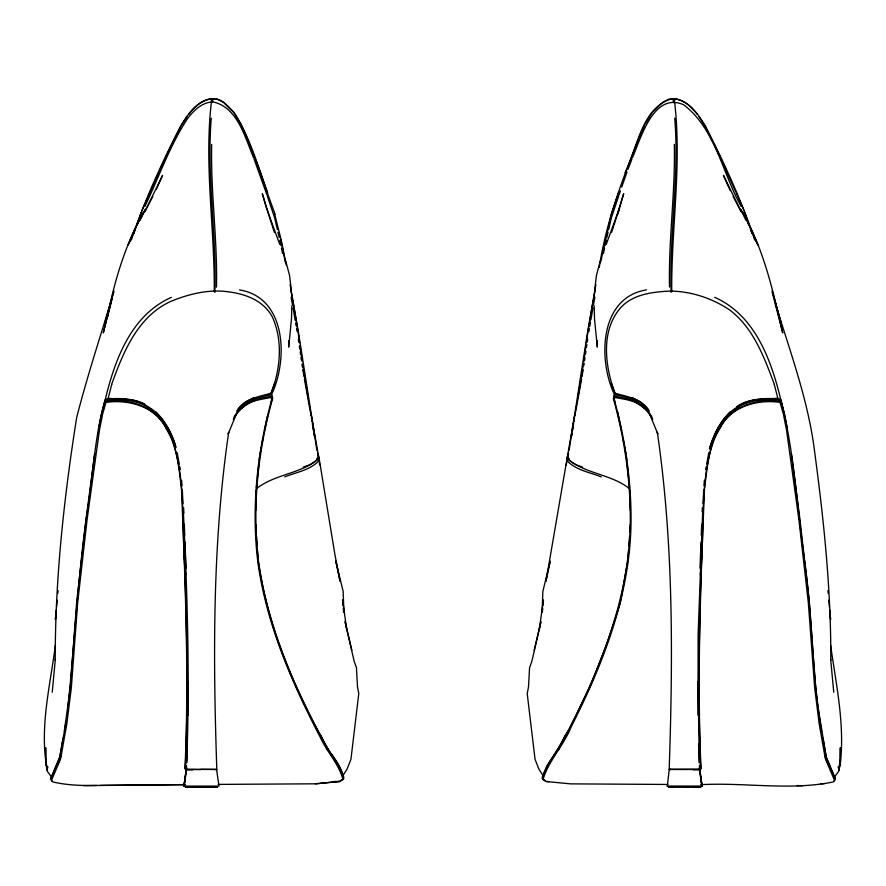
<?xml version="1.0" encoding="UTF-8"?>
<svg xmlns="http://www.w3.org/2000/svg" width="886" height="886" viewBox="0 0 886 886"><rect width="100%" height="100%" fill="white"/><g stroke="black" fill="none" stroke-linecap="round" stroke-linejoin="round"><path stroke-width="1.33" d="M216.483 287.153C217.568 239.486 210.536 192.052 211.676 144.418M699.309 762.912L698.024 681.511M698.035 715.179L698.124 634.177L702.842 507.7M698.611 681.5L698.644 672.042M55.231 660.314C55.098 579.012 63.969 497.843 76.661 417.605C87.492 375.265 101.203 333.812 113.851 292.003M597.363 340.689L597.297 347.113L594.517 318.783L594.174 305.903M255.611 510.735L256.176 490.246M291.826 305.936L291.483 318.816L288.703 347.135L288.637 340.711M700.383 575.069L700.461 572.312M214.257 291.538C214.744 228.466 204.09 165.427 211.344 102.411L212.54 101.857C237.581 106.763 244.957 137.563 253.573 157.774M542.088 612.093L542.852 591.405L550.228 561.159L545.986 581.249L567.848 454.086M211.256 118.203C206.527 176.336 216.693 234.303 214.888 292.424M699.995 568.147L701.003 542.055M701.269 535.188L701.701 524.202M702.177 511.842L702.343 507.722M186.503 767.032L186.381 769.746L184.975 768.616C189.194 675.365 185.185 581.969 181.497 488.762C178.85 468.406 177.444 446.677 166.258 428.846C155.371 406.021 128.581 398.268 105.091 401.336L101.668 413.23L98.501 429.311M186.381 769.746L185.229 768.683C188.253 701.911 186.835 635.007 184.842 568.225C181.608 524.9 186.215 479.703 171.784 437.905C166.07 426.52 159.402 414.903 148.483 407.748C135.846 399.42 119.555 398.988 105.013 399.974C94.071 438.725 92.775 479.392 86.141 518.975C77.791 581.26 74.18 643.989 68.111 706.485M185.794 769.58L185.839 768.583M186.691 762.957C189.958 677.912 187.345 592.723 183.158 507.744M186.071 772.492L186.425 769.768L183.878 786.092L186.525 769.524L186.481 765.282M186.603 762.613L187.455 743.919M703.03 503.58L703.661 489.858M670.569 769.258L669.196 769.258C672.972 657.058 673.626 543.561 657.323 432.29L657.833 434.018L649.792 414.426M628.03 558.036L628.584 549.951M628.872 545.909L629.525 536.473M629.802 532.431L630.367 524.346M703.938 485.75L704.359 480.278M542.354 612.171L542.719 608.084M542.952 605.371L543.439 599.933L539.386 628.783L531.855 661.288L529.562 667.723L528.51 686.927L527.214 693.616L535.066 759.424L538.932 769.181L543.384 776.136L543.727 775.073M56.128 611.595L55.397 619.447L56.294 609.812M56.549 607.054L57.191 600.165M57.834 593.277L58.088 590.53M52.252 692.232L55.364 658.874M256.453 487.533L256.995 482.117M257.416 478.052L257.826 473.988M258.236 469.923L258.79 464.508M259.199 460.443L259.62 456.379M316.911 450.332L298.449 332.272L290.099 284.661M144.828 206.527C158.993 177.255 169.525 146.013 187.455 118.713C193.58 110.528 201.798 102.554 212.54 101.857L212.817 99.287L214.013 98.767C222.796 98.9 228.322 106.94 234.07 112.444C249.863 137.02 257.726 165.715 267.749 192.926M594.639 290.542L596.411 275.546L600.265 260.982M838.809 771.064L840.316 759.944L840.327 747.706L840.183 765.249L838.665 770.554M186.06 769.768L184.044 786.092L218.997 786.103L216.605 769.779M94.669 453.765L86.197 518.199L76.717 601.627L70.382 686.894L64.357 731.183M186.182 787.322L184.277 786.092L185.528 776.568M667.368 786.059L669.196 769.735L670.071 769.735M582.767 368.388L583.342 364.345M583.719 361.654L586.023 345.474M586.399 342.782L587.939 331.995M582.811 372.386L583.198 369.75M583.785 365.785L584.173 363.138M584.561 360.502L584.948 357.855M585.535 353.891L585.923 351.255M586.51 347.29L586.897 344.654M587.285 342.007L587.673 339.36M55.408 645.063C50.103 686.528 39.039 728.768 47.346 770.51M567.162 460.654L567.561 457.973M567.959 455.282L568.369 452.602M566.276 465.028L566.686 462.359M567.095 459.701L568.125 453.034M571.404 436.433L571.847 433.73M572.278 431.017L572.721 428.315M573.164 425.612L573.607 422.91M574.05 420.208L574.493 417.494M574.925 414.792L575.368 412.09M588.16 330.677L593.232 300.21M571.514 436.311L571.968 433.586M572.434 430.873L573.585 424.073M574.039 421.348L574.505 418.635M574.959 415.911L575.424 413.197M588.935 331.475L589.378 328.85M589.821 326.236L590.497 322.305M590.94 319.68L592.955 307.885M593.398 305.271L594.883 297.286M575.811 409.387L576.265 406.74M576.72 404.094L577.163 401.458M577.617 398.811L582.578 369.739M838.51 770.554L840.316 759.944L840.183 765.249C845.078 724.814 836.151 684.922 830.592 645.097M568.192 451.96L575.147 412.477M627.842 560.738L620.289 603.111L607.464 642.073L590.696 685.111L571.071 725.457L556.12 752.114L547.072 765.482L542.31 776.989M63.017 738.071L59.772 756.81L50.845 778.141M575.645 411.835L581.581 379.186M582.069 376.472L582.567 373.748M708.866 452.513L706.696 464.098M260.119 453.665L261.392 446.898M261.902 444.185L263.164 437.407M65.918 722.411L59.716 757.895L50.956 778.506L50.701 779.602L51.864 780.854M705.666 469.436L706.175 466.767M595.89 284.65L587.54 332.272L569.089 450.354M593.454 298.892L594.993 290.973M603.466 253.418L604.518 248.158M605.049 245.533L606.19 240.228M599.246 267.506C605.924 223.028 621.828 180.954 638.385 139.401M600.708 261.99L611.329 214.146L618.716 192.705M318.152 454.053L318.927 457.198L318.019 461.661C309.17 470.344 295.902 472.393 284.727 476.889M544.059 773.866L544.447 772.016M264.427 430.64L267.583 415.767M317.033 458.261L316.568 460.388C298.97 473.955 274.317 474.542 256.63 488.563M102.876 409.908C112.334 366.981 127.817 316.667 171.33 297.386M539.386 628.783L540.77 622.581M540.992 621.485L534.147 650.346M318.495 454.861L317.509 459.169L314.408 462.016L309.823 464.862L303.389 467.066M606.81 237.559L608.04 232.21M608.66 229.529L611.44 217.502L618.716 195.939M543.384 776.136L543.65 775.028M111.714 384.524L108.17 398.235C120.33 399.885 133.62 397.792 144.651 404.138M102.931 409.985L104.26 405.157M270.806 403.119L271.814 399.442M113.818 290.863L105.29 321.684L110.517 303.732L103.274 332.937L112.267 297.674L107.095 318.373C113.153 287.241 121.759 256.63 135.381 227.912M613.511 396.972L614.098 394.901C629.569 396.064 644.443 403.141 651.941 417.173M131.327 240.017L132.535 236.197M709.487 448.781C713.164 434.96 720.196 421.869 730.33 411.713M614.042 225.055L623.689 193.646L617.653 214.235L619.535 208.022L606.223 244.414M59.55 760.055L60.791 756.234M710.993 446.854L712.167 443.332M619.148 194.676L620.433 190.889M621.717 187.101L627.044 171.873M611.495 232.564L613.621 226.307M132.944 234.923C145.935 197.545 162.526 161.385 180.545 126.189C187.754 114.471 196.67 100.738 211.521 98.7L212.817 99.287L211.466 98.833C201.731 100.063 194.477 106.962 188.718 114.372M133.908 233.472L141.173 212.596M709.564 448.77C714.67 432.39 722.478 415.39 738.093 406.63C750.021 398.135 766.113 397.825 780.079 399.099M137.241 225.044L142.059 212.607M271.825 394.06C288.016 359.506 286.555 297.486 239.541 289.921M271.027 393.085L274.682 383.106M111.592 384.579C123.088 352.429 137.496 316.734 170.577 301.461C188.807 294.052 208.365 289.058 228.167 291.782C245.588 293.964 263.463 300.52 272.29 316.845C283.143 340.656 280.452 369.24 271.138 393.185C258.778 396.839 243.838 398.634 236.64 411.215M628.019 169.304L631.928 159.026M632.416 157.752C640.899 138.449 653.392 91.623 683.593 104.725C715.545 128.891 722.3 173.036 741.161 206.504M625.007 172.715C637.632 148.15 641.287 107.56 671.987 98.745L673.249 99.376L674.534 98.811C684.258 100.029 691.512 106.929 697.282 114.338M47.191 771.03L46.858 769.79L47.977 766.977M236.197 414.46L228.156 434.062L228.677 432.335C212.374 543.605 213.028 657.102 216.804 769.303L200.956 769.292M211.466 98.833L211.322 100.993L212.54 101.857M150.531 191.343L166.9 154.629M156.313 189.493L162.57 175.328L144.839 211.676L152.813 196.515M638.85 138.15L644.543 125.269M141.627 211.289L149.978 192.594M52.163 776.114L52.595 775.15M560.705 745.148L564.747 736.144L569.133 729.809M167.454 153.422L180.965 126.078M558.191 750.464L559.697 747.319M134.063 232.697L128.127 244.957L135.68 227.281L145.326 209.395L139.988 220.426M59.129 761.329L57.612 764.43L59.008 761.595M546.662 767.719L548.146 764.862M716.353 433.918L717.66 431.56M548.788 763.798L550.727 760.62M645.063 124.106L652.395 112.323L661.831 103.075M181.663 125.004L187.179 116.387M342.273 775.028L342.616 776.081L347.068 769.126L350.934 759.368L358.786 693.561L357.501 686.86L356.449 667.656L354.145 661.233L345.23 622.526M718.978 429.201C730.009 406.63 756.699 399.11 780.045 402.355L783.368 414.083L786.547 430.109L798.895 519.561L808.331 602.713L814.666 687.846L819.151 723.629L825.342 758.781L834.18 779.602L834.413 780.688L833.261 781.961C789.803 790.855 744.705 782.249 700.76 784.686M234.048 417.206C241.546 403.174 256.431 396.086 271.902 394.923L272.489 396.994M233.251 419.322C240.981 405.035 256.01 397.537 271.924 396.452L272.711 398.312C257.837 451.173 252.012 506.737 258.535 561.403C267.14 623.401 292.114 681.821 321.109 736.875C327.654 751.306 339.726 762.924 343.868 778.462L340.966 780.344M834.202 777.387L838.289 771.883M553.783 755.913L555.19 754.196M699.497 766.988L699.619 769.701L701.025 768.572C696.806 675.32 700.815 581.925 704.503 488.718C707.15 468.362 708.556 446.633 719.742 428.802C730.629 405.976 757.419 398.224 780.909 401.314L784.332 413.208L787.499 429.289M238.168 409.266L245.477 402.045L253.861 397.581M834.136 780.898L835.299 779.636L835.055 778.539L826.284 757.918L817.889 706.087L815.618 686.905L809.283 601.638L799.803 518.199L791.331 453.754M699.929 772.448L699.575 769.724L702.122 786.059L699.475 769.491L699.519 765.238M699.619 769.701L701.025 768.572M241.524 408.236C249.343 400.45 260.728 399.542 270.983 397.504L271.836 399.309C257.139 452.093 251.203 507.512 257.826 562.067C266.476 623.954 291.516 682.209 320.267 737.263C326.834 751.893 338.84 763.843 343.026 779.547L340.113 781.419L315.46 783.811L218.155 784.398M673.15 787.289L668.708 787.289L700.239 787.277L702.122 786.059M674.534 98.811L673.183 99.254L673.449 101.824L674.667 100.96L674.479 98.667C689.33 100.716 698.246 114.438 705.444 126.155C723.474 161.352 740.065 197.523 753.056 234.901M186.525 769.524L185.971 769.768L186.747 769.768M186.304 769.292L216.583 769.535M662.839 102.145L668.819 99.154L673.249 99.376M736.753 406.608C748.725 397.936 763.92 399.63 777.819 398.202L774.286 384.491M212.751 99.398L217.181 99.188L223.161 102.167M105.921 399.121C119.898 397.847 135.99 398.124 147.907 406.663C163.102 415.191 170.932 431.593 176.048 447.53M646.459 289.866C599.434 297.43 597.984 359.472 614.175 394.037M268.812 394.48L270.817 394.037M315.46 783.811L340.113 781.419L334.399 781.419M167.022 429.245C155.98 406.674 129.301 399.143 105.955 402.388L102.632 414.105L99.453 430.131L87.094 519.561L77.669 602.702L71.334 687.835L66.849 723.618L60.658 758.759L51.831 779.569L51.587 780.644L52.739 781.917C67.247 785.306 82.431 785.76 97.316 785.439M83.317 785.605L185.218 784.631L100.063 785.406M699.475 769.491L700.029 769.724L699.253 769.724M667.003 786.059L701.956 786.059L699.94 769.724M669.196 769.258L699.619 769.192M201 769.535L186.326 769.524M215.929 769.779L216.804 769.779M693.107 769.724L699.453 769.724M186.547 769.768L192.893 769.768M698.179 787.277L700.261 787.277M684.579 787.277L688.455 787.277M692.797 787.277L695.787 787.277M699.674 769.491L669.606 769.491M820.934 783.667L824.379 783.678M214.622 787.322L217.291 787.333L185.739 787.322M667.845 784.453L570.54 783.866L545.898 781.474L542.985 779.591C548.811 760.332 563.784 745.469 571.215 726.819C603.576 662.994 630.378 594.218 631.042 521.721C631.33 480.345 625.151 439.135 614.164 399.287L615.006 397.482C625.261 399.52 636.657 400.428 644.476 408.202M796.935 785.572L802.683 785.66M545.898 781.474L548.866 781.64M615.183 394.015L617.188 394.458M601.273 476.901C590.098 472.404 576.83 470.355 567.981 461.684L567.073 457.22M582.611 467.088L576.166 464.873L571.592 462.027L568.491 459.181L567.505 454.883M673.449 101.824L674.656 102.388C681.91 165.383 671.245 228.411 671.732 291.472M632.139 397.548L640.512 402.011L647.821 409.232M714.659 297.319C758.183 316.623 773.666 366.948 783.113 409.886M545.034 780.411L542.132 778.517C548.024 759.28 563.23 744.683 570.628 726.033C603.056 662.296 629.691 593.509 630.3 521.079C630.511 479.592 624.453 438.227 613.289 398.29L614.076 396.43C629.979 397.504 645.019 405.002 652.749 419.288M629.37 488.563C611.672 474.553 587.03 473.966 569.432 460.41L568.967 458.284M224.158 103.108L233.594 112.356L240.937 124.129M155.67 411.746C165.084 421.282 172.072 433.332 175.672 446.234M649.349 411.182C642.151 398.6 627.222 396.806 614.851 393.162C605.182 366.527 600.387 331.298 620.289 308.162C632.526 294.119 652.838 291.893 670.37 291.062C691.512 291.339 712.543 298.383 729.986 310.2C753.753 328.352 764.241 357.545 774.408 384.546M330.81 754.163L332.217 755.88M47.722 771.839L51.798 777.343M316.867 729.776L321.253 736.111L325.295 745.115M698.81 116.354L704.337 124.97M335.273 760.587L336.569 762.702M328.086 750.508L326.236 747.308L327.82 750.431M168.329 431.604L169.647 433.963M705.023 126.056L718.535 153.389M733.176 196.482L741.15 211.632L723.43 175.284L730.197 190.634M337.854 764.828L339.338 767.686M826.992 761.617L828.421 764.518M826.871 761.351L828.388 764.463M746.001 220.392L740.663 209.362C763.51 247.105 772.88 290.486 782.715 332.914L772.149 291.981M750.752 230.205L757.862 244.924L750.619 227.879M719.089 154.596L735.458 191.321M743.93 212.585L748.748 225.022M736.022 192.561L744.362 211.267M833.405 775.184L833.837 776.147M241.446 125.303L247.139 138.172M838.023 767.01L839.142 769.823M254.06 159.059L266.852 194.698M247.615 139.423L260.506 172.571L266.852 191.465M279.777 244.458L266.464 208.055L262.3 193.691L271.958 225.088M611.318 383.084L614.962 393.063M744.816 212.574L752.081 233.45M267.284 192.727L275.114 214.39M272.379 226.34L274.494 232.586M267.273 195.961L274.56 217.513L277.34 229.552M173.833 443.377L175.007 446.898M825.209 756.256L826.45 760.077M753.454 236.174L754.673 240.006M343.702 776.944C341.066 767.752 335.872 759.435 329.88 752.081C295.702 692.974 267.827 628.639 258.158 560.727M772.182 290.841L780.71 321.662L775.483 303.71C790.467 352.927 808.685 401.701 814.799 453.056C823.991 521.732 831.201 590.973 830.769 660.336M781.74 405.135L783.069 409.963M614.186 399.42L615.194 403.108M285.735 261.027L289.589 275.59L291.361 290.586M351.853 650.291L345.008 621.429M274.66 214.168L281.194 239.929L286.222 264.892M342.35 774.973L342.616 776.081M277.949 232.221L279.19 237.57M279.81 240.25L280.951 245.544M617.553 411.691L621.562 430.629M835.155 778.185L826.228 756.832L822.983 738.093M341.553 771.972L341.941 773.821M280.773 239.674L285.292 261.99M281.471 248.169L282.534 253.429M290.996 290.973L292.546 298.892M291.117 297.286L292.613 305.382M179.304 464.131L177.122 452.558M179.814 466.8L180.334 469.469M821.643 731.194C811.487 674.235 812.927 615.947 804.233 558.767C797.079 505.828 794.066 451.86 780.976 399.951C766.445 398.955 750.143 399.387 737.506 407.715C726.598 414.858 719.93 426.476 714.216 437.872C699.785 479.658 704.392 524.855 701.158 568.181C699.165 634.963 697.747 701.878 700.771 768.649M622.836 437.407L624.098 444.174M624.608 446.887L625.881 453.665M303.433 373.737L303.92 376.461M304.419 379.175L310.344 411.813M310.853 412.455L317.808 451.938M293.078 308.106L295.171 320.389M295.636 323.113L296.101 325.849M296.577 328.573L297.043 331.309M303.422 369.728L308.383 398.8M308.837 401.436L309.28 404.082M309.735 406.718L310.189 409.365M47.49 770.51L45.684 759.911L45.673 747.673L45.817 765.205L45.684 759.911L46.858 769.79M318.927 457.198L334.919 554.581L340.036 581.205L335.772 561.126L343.148 591.361L343.912 612.038M310.576 413.175L311.041 415.899M311.495 418.613L311.961 421.337M312.415 424.051L313.566 430.851M314.021 433.564L314.486 436.289M292.768 300.21L297.84 330.666M310.621 412.068L311.064 414.77M311.507 417.483L311.95 420.185M312.393 422.888L312.836 425.59M313.279 428.292L313.71 430.995M314.153 433.708L314.596 436.41M317.864 453.012L318.905 459.668M319.314 462.337L319.724 464.995M317.631 452.569L318.03 455.26M318.439 457.94L318.838 460.62M298.338 339.504L298.748 342.251M299.346 346.36L299.756 349.095M300.155 351.831L300.564 354.577M300.963 357.313L301.373 360.048M301.971 364.157L302.381 366.904M302.779 369.639L303.189 372.375M298.061 331.995L299.59 342.771M299.977 345.474L302.281 361.643M302.658 364.334L303.233 368.377M346.614 628.739L342.561 599.888L343.048 605.326M700.472 776.535L701.723 786.059M626.38 456.379L626.801 460.443M627.21 464.508L627.764 469.923M628.174 473.988L628.584 478.052M629.005 482.117L629.547 487.533M829.872 611.617L830.603 619.469L829.706 609.823M827.912 590.541L828.166 593.299M828.809 600.187L829.451 607.076M830.636 658.907L833.748 692.254M343.281 608.04L343.646 612.115M181.63 480.312L182.062 485.783M671.101 292.358C669.295 234.247 679.462 176.292 674.744 118.159M255.633 524.335L256.187 532.42M256.475 536.462L257.128 545.898M257.416 549.94L257.97 558.025M698.545 743.875L699.397 762.569M182.339 489.892L182.97 503.625M700.162 768.539L700.206 769.535M183.657 507.767L183.867 513.26M184.299 524.246L184.72 535.233M184.997 542.099L186.005 568.192M629.824 490.246L630.389 510.735M185.539 572.356L185.617 575.114M674.312 144.374C675.464 191.996 668.421 239.419 669.506 287.086M187.976 681.555L188.042 715.246M187.356 672.086L187.389 684.236"/></g></svg>
